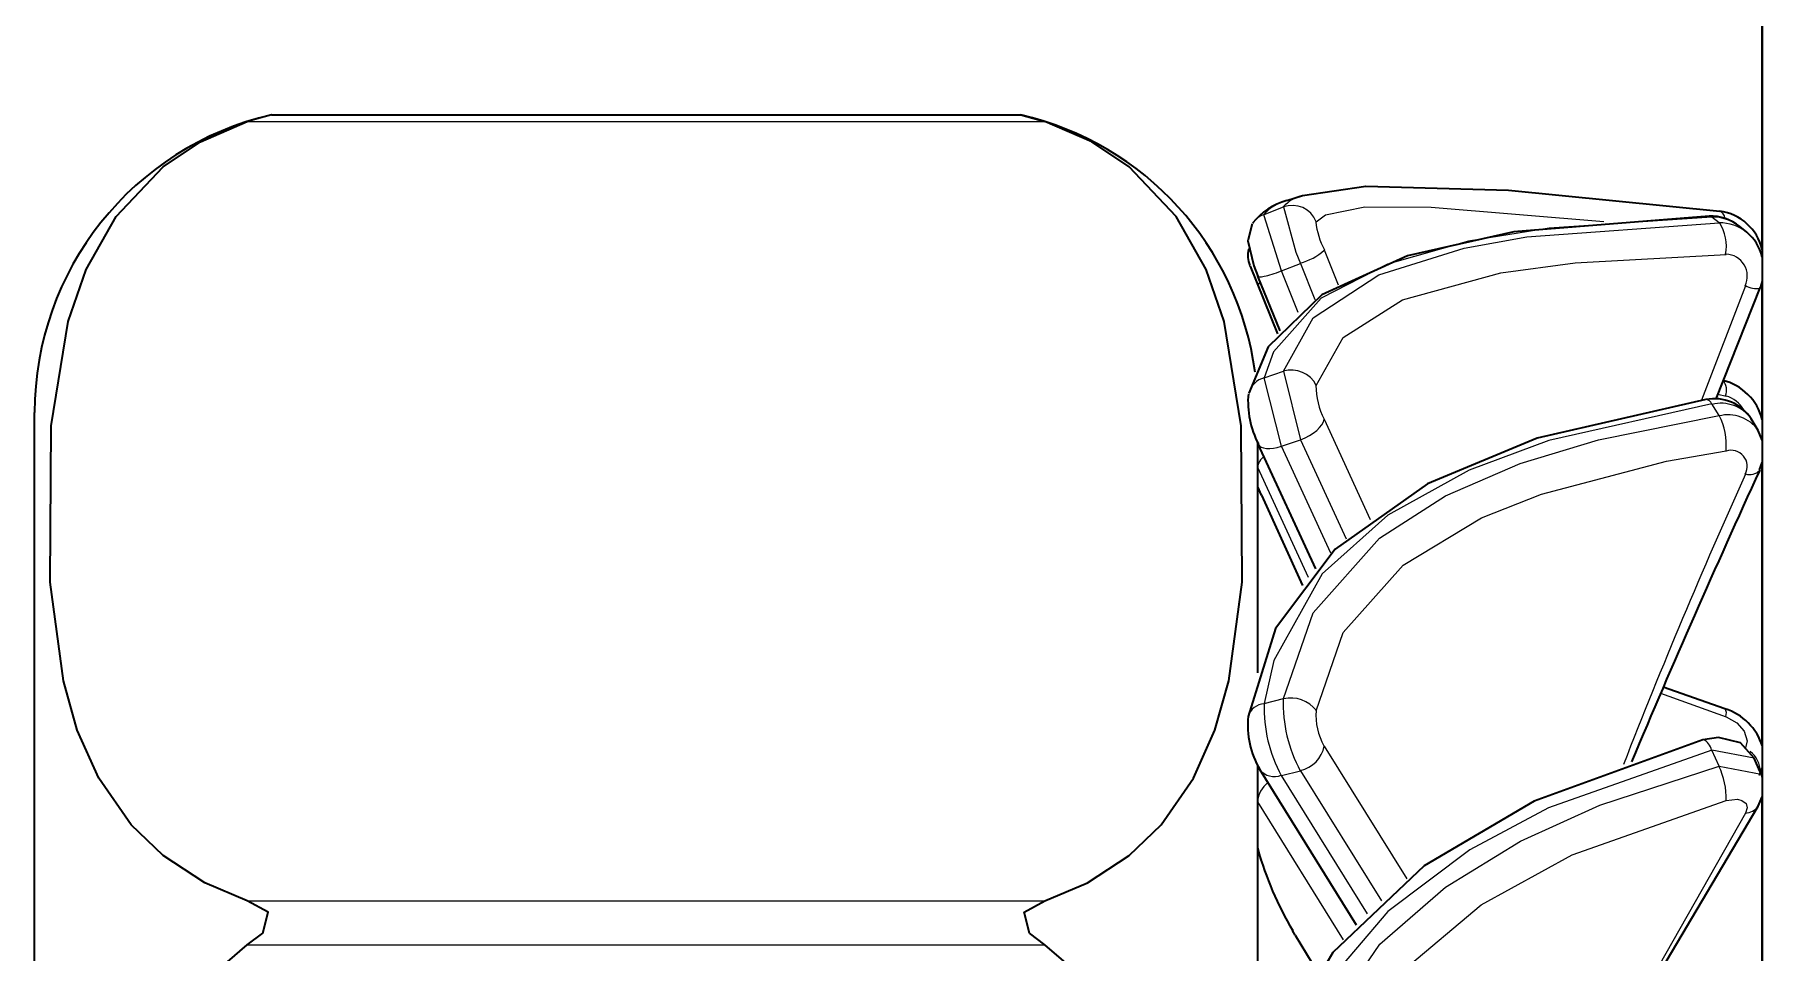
# Model space of a CAD drawing. Extents: x 291 to 834, y 188 to 661.
# Drawn here: x 417.312 to 420.702, y 194.212 to 196.015 of the extents above; entities that cross this region are included whole.
import ezdxf

# ---------------------------------------------------------------- set-up
doc = ezdxf.new("R2010")
doc.units = 0

msp = doc.modelspace()

# ---------------------------------------------------------------- linework, layer by layer
at = {"color": 7, "lineweight": 35}
for p, q in [((420.702, 249.0769), (420.702, 192.6969)), ((420.702, 195.5927), (420.702, 246.1812))]:
    msp.add_line(p, q, dxfattribs=at)
at = {"color": 7, "lineweight": 35, "ltscale": 0.001228}
for p, q in [((417.7767, 195.8569), (417.7295, 195.8435)), ((419.2475, 195.8569), (419.2947, 195.8435))]:
    msp.add_line(p, q, dxfattribs=at)
at = {"color": 7, "lineweight": 13, "ltscale": 0.039131}
for p, q in [((417.7295, 195.8435), (419.2947, 195.8435)), ((417.7295, 194.3135), (419.2947, 194.3135)), ((417.7295, 194.2269), (419.2947, 194.2269))]:
    msp.add_line(p, q, dxfattribs=at)
at = {"color": 7, "lineweight": 35, "ltscale": 0.036769}
msp.add_line((417.7767, 195.8569), (419.2475, 195.8569), dxfattribs=at)
at = {"color": 7, "lineweight": 35, "ltscale": 0.000808109}
msp.add_line((419.769, 195.6886), (419.7997, 195.6988), dxfattribs=at)
at = {"color": 7, "lineweight": 13, "ltscale": 0.001004}
msp.add_line((419.7249, 195.6614), (419.7624, 195.676), dxfattribs=at)
at = {"color": 7, "lineweight": 13, "ltscale": 0.000144706}
msp.add_line((420.6032, 195.656), (420.5977, 195.658), dxfattribs=at)
at = {"color": 7, "lineweight": 13, "ltscale": 0.00044777}
msp.add_line((420.6172, 195.6448), (420.6032, 195.656), dxfattribs=at)
at = {"color": 7, "lineweight": 35, "ltscale": 0.000442674}
msp.add_line((420.6716, 195.6263), (420.6579, 195.6375), dxfattribs=at)
at = {"color": 7, "lineweight": 13, "ltscale": 0.00185}
msp.add_line((419.8422, 195.5915), (419.87, 195.5229), dxfattribs=at)
at = {"color": 7, "lineweight": 13, "ltscale": 0.001018}
msp.add_line((419.7122, 195.5232), (419.6965, 195.5607), dxfattribs=at)
at = {"color": 7, "lineweight": 35, "ltscale": 0.003585}
msp.add_line((419.697, 195.5596), (419.7509, 195.4267), dxfattribs=at)
at = {"color": 7, "lineweight": 13, "ltscale": 0.00099873}
msp.add_line((419.7585, 195.5505), (419.7958, 195.5649), dxfattribs=at)
at = {"color": 7, "lineweight": 13, "ltscale": 0.001904}
msp.add_line((419.7958, 195.5649), (419.8244, 195.4943), dxfattribs=at)
at = {"color": 7, "lineweight": 35, "ltscale": 0.002905}
msp.add_line((419.7559, 195.4327), (419.7122, 195.5403), dxfattribs=at)
at = {"color": 7, "lineweight": 13, "ltscale": 0.000183722}
msp.add_line((419.7166, 195.529), (419.7122, 195.5232), dxfattribs=at)
at = {"color": 7, "lineweight": 13, "ltscale": 0.002593}
msp.add_line((419.7512, 195.4271), (419.7122, 195.5232), dxfattribs=at)
at = {"color": 7, "lineweight": 13, "ltscale": 0.002204}
msp.add_line((419.7917, 195.4688), (419.7585, 195.5505), dxfattribs=at)
at = {"color": 7, "lineweight": 13, "ltscale": 0.006008}
msp.add_line((420.6689, 195.5209), (420.5826, 195.2966), dxfattribs=at)
at = {"color": 7, "lineweight": 35, "ltscale": 0.000346957}
msp.add_line((420.702, 195.5301), (420.6978, 195.5169), dxfattribs=at)
at = {"color": 7, "lineweight": 35, "ltscale": 0.006771}
msp.add_line((420.702, 195.2591), (420.702, 195.5299), dxfattribs=at)
at = {"color": 7, "lineweight": 35, "ltscale": 0.005855}
msp.add_line((420.6115, 195.2992), (420.6978, 195.5169), dxfattribs=at)
at = {"color": 7, "lineweight": 13, "ltscale": 0.000990692}
msp.add_line((419.7249, 195.3405), (419.7624, 195.3535), dxfattribs=at)
at = {"color": 7, "lineweight": 13, "ltscale": 0.003465}
msp.add_line((419.7624, 195.3535), (419.7958, 195.219), dxfattribs=at)
at = {"color": 7, "lineweight": 13, "ltscale": 0.00346}
msp.add_line((419.7585, 195.2063), (419.7249, 195.3405), dxfattribs=at)
at = {"color": 7, "lineweight": 13, "ltscale": 0.000667858}
msp.add_line((420.6172, 195.2663), (420.6032, 195.2891), dxfattribs=at)
at = {"color": 7, "lineweight": 13, "ltscale": 0.000406349}
msp.add_line((420.6152, 195.3085), (420.631, 195.3046), dxfattribs=at)
at = {"color": 7, "lineweight": 35, "ltscale": 0.11937}
msp.add_line((417.3121, 190.4975), (417.3121, 195.2723), dxfattribs=at)
at = {"color": 7, "lineweight": 13, "ltscale": 0.005419}
msp.add_line((419.8422, 195.259), (419.933, 195.0621), dxfattribs=at)
at = {"color": 7, "lineweight": 35, "ltscale": 0.000665599}
msp.add_line((420.6938, 195.2372), (420.6801, 195.26), dxfattribs=at)
at = {"color": 7, "lineweight": 13, "ltscale": 0.000984009}
msp.add_line((419.7585, 195.2063), (419.7958, 195.219), dxfattribs=at)
at = {"color": 7, "lineweight": 13, "ltscale": 0.005365}
msp.add_line((419.7958, 195.219), (419.8857, 195.0241), dxfattribs=at)
at = {"color": 7, "lineweight": 35, "ltscale": 0.000517775}
msp.add_line((420.702, 195.2181), (420.6938, 195.2372), dxfattribs=at)
at = {"color": 7, "lineweight": 35, "ltscale": 0.011282}
msp.add_line((419.7121, 194.7612), (419.7121, 195.2125), dxfattribs=at)
at = {"color": 7, "lineweight": 35, "ltscale": 0.006753}
msp.add_line((419.8263, 194.9651), (419.7131, 195.2103), dxfattribs=at)
at = {"color": 7, "lineweight": 13, "ltscale": 0.005788}
msp.add_line((419.8556, 194.9961), (419.7585, 195.2063), dxfattribs=at)
at = {"color": 7, "lineweight": 13, "ltscale": 0.005951}
msp.add_line((419.8119, 194.9481), (419.7122, 195.1642), dxfattribs=at)
at = {"color": 7, "lineweight": 35, "ltscale": 0.000384188}
msp.add_line((420.6968, 195.1595), (420.702, 195.1739), dxfattribs=at)
at = {"color": 7, "lineweight": 35, "ltscale": 0.013895}
msp.add_line((420.702, 194.618), (420.702, 195.1738), dxfattribs=at)
at = {"color": 7, "lineweight": 35, "ltscale": 0.000448503}
msp.add_line((419.7192, 195.1097), (419.7122, 195.1262), dxfattribs=at)
at = {"color": 7, "lineweight": 35, "ltscale": 0.004863}
msp.add_line((419.7192, 195.1097), (419.7997, 194.9326), dxfattribs=at)
at = {"color": 7, "lineweight": 13, "ltscale": 0.000967825}
msp.add_line((419.7249, 194.7007), (419.7624, 194.7106), dxfattribs=at)
at = {"color": 7, "lineweight": 13, "ltscale": 0.003414}
msp.add_line((420.5025, 194.7211), (420.631, 194.6748), dxfattribs=at)
at = {"color": 7, "lineweight": 35, "ltscale": 0.003206}
msp.add_line((420.5079, 194.7336), (420.6287, 194.6908), dxfattribs=at)
at = {"color": 7, "lineweight": 13, "ltscale": 0.00768}
msp.add_line((419.8422, 194.6174), (420.0045, 194.3566), dxfattribs=at)
at = {"color": 7, "lineweight": 13, "ltscale": 0.000863152}
msp.add_line((420.6172, 194.578), (420.6032, 194.6095), dxfattribs=at)
at = {"color": 7, "lineweight": 13, "ltscale": 0.002112}
msp.add_line((420.6862, 194.5937), (420.6032, 194.6095), dxfattribs=at)
at = {"color": 7, "lineweight": 35, "ltscale": 0.016637}
msp.add_line((419.7121, 193.9126), (419.7121, 194.5781), dxfattribs=at)
at = {"color": 7, "lineweight": 35, "ltscale": 0.008998}
msp.add_line((419.9061, 194.2656), (419.7161, 194.5713), dxfattribs=at)
at = {"color": 7, "lineweight": 13, "ltscale": 0.002105}
msp.add_line((420.6172, 194.578), (420.6998, 194.562), dxfattribs=at)
at = {"color": 7, "lineweight": 35, "ltscale": 0.000862543}
msp.add_line((420.6998, 194.562), (420.6862, 194.5937), dxfattribs=at)
at = {"color": 7, "lineweight": 35, "ltscale": 0.000396052}
msp.add_line((420.702, 194.5745), (420.696, 194.5598), dxfattribs=at)
at = {"color": 7, "lineweight": 35, "ltscale": 0.00044899}
msp.add_line((420.702, 194.5565), (420.702, 194.5744), dxfattribs=at)
at = {"color": 7, "lineweight": 13, "ltscale": 0.000960823}
msp.add_line((419.7585, 194.5594), (419.7958, 194.5688), dxfattribs=at)
at = {"color": 7, "lineweight": 13, "ltscale": 0.008003}
msp.add_line((419.9276, 194.2876), (419.7585, 194.5594), dxfattribs=at)
at = {"color": 7, "lineweight": 13, "ltscale": 0.007522}
msp.add_line((419.7958, 194.5688), (419.9547, 194.3133), dxfattribs=at)
at = {"color": 7, "lineweight": 13, "ltscale": 0.007965}
msp.add_line((419.8805, 194.2371), (419.7122, 194.5076), dxfattribs=at)
at = {"color": 7, "lineweight": 35, "ltscale": 0.000487408}
msp.add_line((420.6941, 194.4995), (420.702, 194.5173), dxfattribs=at)
at = {"color": 7, "lineweight": 35, "ltscale": 0.008029}
msp.add_line((420.702, 194.1962), (420.702, 194.5173), dxfattribs=at)
at = {"color": 7, "lineweight": 35, "ltscale": 0.015599}
msp.add_line((420.702, 193.6729), (420.702, 194.2969), dxfattribs=at)
at = {"color": 7, "lineweight": 35, "ltscale": 0.002519}
msp.add_line((420.702, 194.1962), (420.702, 194.2969), dxfattribs=at)
at = {"color": 7, "lineweight": 35, "ltscale": 0.000257958}
msp.add_line((419.7859, 194.2461), (419.7806, 194.255), dxfattribs=at)
at = {"color": 7, "lineweight": 35, "ltscale": 0.002151}
msp.add_line((419.7859, 194.2461), (419.8302, 194.1724), dxfattribs=at)
at = {"color": 7, "lineweight": 35}
for points in [[(417.7295, 194.3135), (417.6464, 194.3486), (417.5645, 194.4023), (417.5017, 194.4628), (417.438, 194.5541), (417.396, 194.6483), (417.3687, 194.7451), (417.3426, 194.9389), (417.3447, 195.246), (417.3782, 195.451), (417.4135, 195.5531), (417.4723, 195.6571), (417.5644, 195.7545), (417.6379, 195.8038), (417.7295, 195.8435)], [(419.2947, 194.3135), (419.3778, 194.3486), (419.4597, 194.4023), (419.5225, 194.4628), (419.5862, 194.5541), (419.6282, 194.6483), (419.6556, 194.7451), (419.6817, 194.9389), (419.6796, 195.246), (419.6461, 195.451), (419.6107, 195.5531), (419.5519, 195.6571), (419.4598, 195.7545), (419.3863, 195.8038), (419.2947, 195.8435)], [(419.7997, 195.6988), (419.9244, 195.717), (420.2043, 195.7087), (420.6187, 195.6677)], [(420.5977, 195.658), (420.2147, 195.6272), (420.0062, 195.5799), (419.838, 195.5036), (419.7324, 195.4013), (419.6946, 195.3105)], [(419.7015, 195.6428), (419.6926, 195.6095), (419.7045, 195.5607), (419.7122, 195.5403)], [(420.5911, 195.2979), (420.2606, 195.2217), (420.0451, 195.1323), (419.864, 195.0042), (419.7467, 194.8481), (419.6936, 194.6755)], [(420.5856, 194.6296), (420.2545, 194.5092), (420.039, 194.3822), (419.8594, 194.212), (419.7449, 194.0156), (419.6935, 193.8063)], [(420.6862, 194.5937), (420.6591, 194.6237), (420.6163, 194.6341), (420.5856, 194.6296)], [(420.3285, 193.8282), (420.4943, 194.1622), (420.6941, 194.4995)], [(417.7295, 194.2269), (417.76, 194.2498), (417.7704, 194.2913), (417.7295, 194.3135)], [(419.2947, 194.2269), (419.2643, 194.2498), (419.2538, 194.2913), (419.2947, 194.3135)], [(417.7295, 191.1669), (417.6464, 191.2372), (417.5645, 191.3447), (417.5017, 191.4655), (417.438, 191.6481), (417.396, 191.8365), (417.3687, 192.0302), (417.3426, 192.4177), (417.3447, 193.0319), (417.3782, 193.4419), (417.4135, 193.6461), (417.4987, 193.9212), (417.5644, 194.049), (417.6379, 194.1475), (417.7295, 194.2269)], [(419.2947, 191.1669), (419.3778, 191.2372), (419.4597, 191.3447), (419.5225, 191.4655), (419.5862, 191.6481), (419.6282, 191.8365), (419.6556, 192.0302), (419.6817, 192.4177), (419.6796, 193.0319), (419.6461, 193.4419), (419.6107, 193.6461), (419.5256, 193.9212), (419.4598, 194.049), (419.3863, 194.1475), (419.2947, 194.2269)]]:
    msp.add_lwpolyline(points, dxfattribs=at)
at = {"color": 7, "lineweight": 13}
for points in [[(419.7585, 195.5505), (419.7245, 195.6588), (419.7249, 195.6614)], [(420.6032, 195.656), (420.2837, 195.6346), (420.1259, 195.6087), (419.9669, 195.5636), (419.8366, 195.4968), (419.7429, 195.3918), (419.7249, 195.3405)], [(419.7624, 195.676), (419.787, 195.5873), (419.7958, 195.5649)], [(419.8268, 195.6471), (419.8452, 195.6608), (419.9221, 195.676), (420.0522, 195.6759), (420.3913, 195.6476)], [(419.7624, 195.3535), (419.8208, 195.4581), (419.9499, 195.5425), (420.1169, 195.5949), (420.2402, 195.6174), (420.6172, 195.6448)], [(419.8268, 195.3254), (419.8795, 195.4195), (419.9965, 195.4933), (420.1894, 195.5464), (420.3347, 195.5665), (420.631, 195.5827)], [(420.6032, 195.2891), (420.2831, 195.2172), (420.127, 195.1593), (419.9671, 195.0709), (419.8387, 194.9557), (419.744, 194.7852), (419.7249, 194.7007)], [(419.7624, 194.7106), (419.8211, 194.8791), (419.9513, 195.0259), (420.0807, 195.1088), (420.2273, 195.1722), (420.3805, 195.2188), (420.6172, 195.2663)], [(419.8268, 194.6868), (419.8798, 194.8402), (419.9976, 194.9726), (420.1515, 195.0653), (420.2687, 195.1123), (420.5141, 195.1769), (420.631, 195.1973)], [(420.631, 194.6748), (420.6521, 194.6632), (420.6668, 194.6464), (420.6725, 194.6278), (420.6689, 194.6135)], [(420.6032, 194.6095), (420.2827, 194.4957), (420.1282, 194.4133), (419.9677, 194.2922), (419.8405, 194.1433), (419.7449, 193.9277), (419.7249, 193.8193)], [(419.7624, 193.8248), (419.8213, 194.0368), (419.9518, 194.2283), (420.0803, 194.3401), (420.2276, 194.4306), (420.3834, 194.5014), (420.6172, 194.578)], [(419.8268, 193.8081), (419.8799, 194.0023), (419.9979, 194.1774), (420.1504, 194.3053), (420.329, 194.4038), (420.631, 194.5104)], [(420.631, 194.5104), (420.6534, 194.5127), (420.6623, 194.5107), (420.6703, 194.5046), (420.6724, 194.4959), (420.6689, 194.4857)], [(420.6689, 194.4857), (420.4418, 194.0845), (420.3285, 193.8282)]]:
    msp.add_lwpolyline(points, dxfattribs=at)
at = {"color": 7, "lineweight": 35}
for centre, radius, start, end in [((417.9121, 195.2723), 0.6, 103.039, 180), ((419.1121, 195.2723), 0.6, 7.5794, 76.961), ((419.8017, 195.5663), 0.1264, 104.9642, 141.9971), ((420.6003, 195.5668), 0.0912, 50.8629, 91.5864), ((420.6058, 195.5699), 0.0987, 13.2037, 82.5004), ((420.6136, 195.5559), 0.0912, 14.1889, 50.5159), ((419.744, 195.5803), 0.0513, 165.0731, 202.3879), ((420.5988, 195.232), 0.1067, 14.5541, 75.9882), ((419.8713, 195.2937), 0.1783, 174.9726, 207.7892), ((420.6082, 195.2134), 0.086, 32.9142, 101.4274), ((438.6964, 186.9137), 19.7981, 155.38716, 157.19749), ((419.8682, 194.6587), 0.1755, 174.4955, 209.8714), ((420.5954, 194.5834), 0.1122, 17.4199, 72.7298), ((420.3682, 194.6021), 0.6823, 195.945, 210.575)]:
    msp.add_arc(centre, radius, start, end, dxfattribs=at)
at = {"color": 7, "lineweight": 13}
for centre, radius, start, end in [((419.818, 195.6257), 0.0751, 104.0401, 137.8869), ((419.742, 195.6159), 0.0486, 110.5521, 144.7678), ((419.7885, 195.6059), 0.0847, 103.2487, 138.865), ((419.7798, 195.6285), 0.0506, 21.4875, 110.1563), ((420.6057, 195.5729), 0.083, 51.0885, 91.7535), ((420.6137, 195.6537), 0.0148, 358.9294, 76.0571), ((419.9764, 195.6628), 0.1512, 185.9931, 207.9867), ((420.6194, 195.5617), 0.083, 51.0681, 91.5636), ((420.5456, 195.5986), 0.0861, 349.4467, 32.8705), ((419.7627, 195.683), 0.122, 285.6721, 310.9839), ((420.63, 195.5403), 0.0428, 333.465, 88.7041), ((420.6917, 195.5632), 0.0474, 241.7139, 277.5041), ((419.7781, 195.3009), 0.0548, 26.6875, 106.7205), ((419.7357, 195.299), 0.0428, 104.4756, 164.2387), ((419.9702, 195.3259), 0.144, 180.1841, 207.6047), ((420.5994, 195.3162), 0.0326, 339.9016, 37.4783), ((420.5893, 195.2837), 0.0146, 21.1468, 83.0407), ((420.6212, 195.217), 0.0735, 36.0574, 104.0275), ((420.6165, 195.2504), 0.0561, 28.9332, 75.0969), ((420.6349, 195.1943), 0.0735, 36.0077, 103.8551), ((420.5058, 195.2088), 0.1257, 354.7755, 27.3225), ((419.7427, 195.161), 0.031, 126.2588, 174.0932), ((420.6411, 195.1666), 0.0315, 331.1531, 108.2987), ((431.5007, 190.2678), 11.8815, 155.73208, 158.71406), ((420.6776, 195.1769), 0.0265, 251.0662, 317.6057), ((420.0423, 194.7019), 0.2804, 178.2165, 208.3558), ((419.7764, 194.6466), 0.0652, 38.5208, 102.3339), ((419.7263, 194.6656), 0.0347, 92.3479, 163.0655), ((420.0058, 194.6929), 0.2813, 178.4092, 208.3683), ((419.9504, 194.6781), 0.1241, 175.9742, 209.2534), ((420.614, 194.6817), 0.0177, 337.9251, 31.9083), ((419.783, 194.6287), 0.0608, 282.0761, 349.2556), ((420.5746, 194.6044), 0.0282, 10.2602, 66.3489), ((420.6501, 194.5678), 0.0479, 359.1172, 53.5929), ((419.7447, 194.5948), 0.0375, 219.3728, 291.3201), ((420.4839, 194.5143), 0.1475, 358.4666, 25.5163), ((419.7613, 194.5056), 0.0494, 126.1069, 177.6286), ((420.6684, 194.517), 0.0312, 270.8597, 325.6991), ((420.3422, 194.5866), 0.6521, 194.9321, 210.5657)]:
    msp.add_arc(centre, radius, start, end, dxfattribs=at)
for centre, major_axis, ratio, start_param, end_param in [((419.7585, 195.5591), (0.0463, 0.0188), 0.161243, 3.03521, 4.647041), ((419.7958, 195.244), (0.0454, 0.021), 0.464285, 4.501298, 6.029625), ((419.7585, 195.2313), (0.0454, 0.021), 0.464282, 3.141593, 4.50129)]:
    msp.add_ellipse(centre, major_axis=major_axis, ratio=ratio, start_param=start_param, end_param=end_param, dxfattribs=at)

doc.saveas('drawing.dxf')
